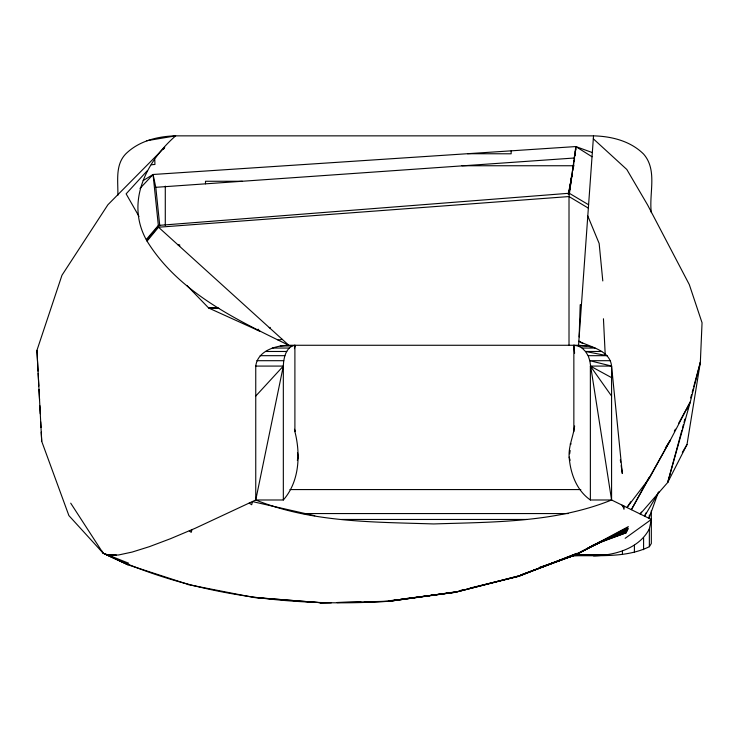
<?xml version="1.0" encoding="UTF-8"?>
<svg xmlns="http://www.w3.org/2000/svg" width="739" height="739" viewBox="0 0 739 739"><rect width="100%" height="100%" fill="white"/><g stroke="black" fill="none" stroke-linecap="round" stroke-linejoin="round"><path stroke-width="1.11" d="M205.488 183.835L205.488 181.267L242.327 181.258M270.178 328.412L270.188 327.432L269.245 327.562M574.471 161.213L574.508 155.901M258.585 330.619L258.604 329.317L256.581 329.649M179.642 246.355L179.679 244.849L178.062 244.932M579.145 336.956L580.198 304.764L581.454 304.542M573.547 167.097L573.852 160.566M283.333 499.989L283.333 366.082C283.582 358.276 285.771 346.887 294.898 345.27L294.898 431.604C300.708 454.393 299.489 481.588 283.333 499.989L255.749 499.989L195.17 528.293L170.423 538.731L149.398 546.657L132.142 552.07L118.665 554.961L108.984 555.34L103.118 553.188L70.713 503.167M571.589 555.876C597.408 555.017 625.434 558.388 649.359 546.703L649.359 528.884L651.327 519.462L611.578 499.989C555.497 522.704 493.236 521.993 433.664 523.942C374.1 521.993 311.84 522.704 255.749 499.989L255.749 366.082C257.551 350.877 275.638 345.436 288.792 345.27L578.545 345.27L593.528 135.856C611.559 136.29 630.459 141.001 643.586 154.063C657.747 170.201 648.787 193.47 651.327 212.647M582.766 343.552L578.84 341.187C590.406 347.164 609.924 350.11 611.578 366.082L611.578 499.989L590.369 499.989C576.457 490.253 570.462 473.431 569.15 457.09C568.383 446.227 573.344 436.49 574.628 425.969M572.725 170.801L573.196 165.24L571.737 176.538M571.884 174.57L571.118 181.36L571.616 177.526M571.737 174.967L569.88 187.373L571.838 174.875M649.396 515.009L648.99 518.316L658.301 492.322M294.473 348.66L294.898 345.27L294.473 347.506M593.528 135.856L175.651 135.856C145.657 162.072 125.205 203.197 147.061 241.136C178.856 292.598 236.323 319.701 288.792 345.27L158.525 227.224L153.075 174.487L575.829 146.562L592.327 152.585M592.031 156.77L575.829 146.562L569.012 196.556L569.012 345.27M569.658 453.811L570.166 450.522M641.47 512.099L640.186 514.002L667.705 482.475L687.002 444.555L700.341 362.341L702.05 322.767L689.302 284.58L647.641 205.017L626.811 169.48L593.315 138.803M571.219 179.244L568.346 193.923M255.749 499.989L283.333 366.082L255.749 366.082M568.273 194.394L570.813 183.318M568.716 193.766L569.908 188.574L568.476 194.006M568.587 193.821L569.908 188.574M297.327 460.342L298.177 457.09L297.503 452.711M623.947 509.337L624.178 506.16M681.903 430.2L667.705 482.475L690.272 402.025L700.341 362.341L693.69 386.811M682.513 427.973L683.418 424.639M684.018 422.412L684.924 419.078M687.649 409.064L688.554 405.72M690.669 397.942L691.575 394.598M692.184 392.372L693.09 389.037M192.001 529.632L191.189 532.366L189.313 530.768M103.081 553.095L68.893 515.591L41.717 441.349L36.95 350.351L61.965 275.25L107.894 204.758L164.705 147.366L163.495 149.296M645.877 512.968L644.584 516.155L659.114 491.638M648.999 477.486L631.383 509.688L670.273 440.296L690.272 402.025L678.716 423.161M674.31 431.207L675.409 429.193M682.346 452.397L687.002 444.555M649.359 546.703L651.327 543.498L651.327 510.621M630.69 501.772L626.986 507.536L649.442 478.105L670.273 440.296L665.322 447.982M593.528 555.876C614.506 555.349 638.93 548.901 649.359 528.884M147.061 241.136L158.525 227.224L569.012 196.556L588.355 208.139M146.71 240.277L158.432 226.328M146.359 239.418L158.331 225.432L569.252 193.248L588.595 204.768M147.135 170.866L126.129 193.858L138.987 216.398M255.749 396.067L283.333 366.082M139.994 188.427L153.075 174.487L155.79 187.318L159.79 226.032M625.157 538.325L651.327 519.462M143.2 180.538L153.075 174.487M539.876 567.423L575.69 554.906L628.353 526.611M575.69 554.906L627.817 527.812L581.722 551.322M579.681 552.375L574.554 554.98L628.27 528.736L590.027 546.86M146.747 140.733L175.651 135.856C157.619 136.29 138.72 141.001 125.593 154.063C114.979 165.25 118.24 181.397 117.843 195.345M587.052 548.467L627.725 529.752L606.876 538.842M597.5 542.934L604.798 539.756M592.549 545.428L627.374 530.796L605.167 539.627M469.902 588.105L519.064 576.208L517.956 576.466L576.836 553.409L519.064 576.208L455.104 592.253L406.228 598.59M517.956 576.466L576.836 554.065L520.644 575.053L576.152 554.638L539.636 567.469M594.036 544.708L626.404 532.68L597.315 543.128M460.96 590.276L464.314 589.463M278.058 340.069L282.27 339.367M286.39 345.473L288.561 345.159M393.73 600.216L397.139 599.772M400.547 599.329L403.956 598.886L400.483 599.347M390.303 600.659L398.219 599.634M406.136 598.618L409.526 598.184M411.789 597.888L455.88 592.198L519.194 575.82L455.104 592.253L455.88 592.198L388.308 601.389L337.132 602.534L360.974 601.925M579.672 320.384L580.327 320.31M151.273 164.769L154.941 164.455L154.765 159.624M155.79 187.318L574.369 158.007M217.931 307.655L208.694 308.034L186.865 285.439M571.081 555.636L608.483 554.638L608.483 555.46M364.382 601.842L389.37 601.223L456.129 591.874L388.308 601.389L389.37 601.223C292.164 607.56 191.613 595.736 103.118 553.188L102.25 551.211M574.157 554.712L608.483 554.638M461.93 165.748L573.898 165.748M280.238 345.981L291.905 345.981M578.129 345.981L587.099 345.981L595.061 348.06L582.11 348.06L578.129 345.981L573.852 345.27L573.852 431.604M272.275 348.06L289.115 348.06M265.597 351.478L286.778 351.478M601.74 351.478L585.445 351.478L582.11 348.06M260.183 355.681L284.884 355.681M588.152 355.681L607.153 355.681L585.445 351.478L588.152 355.681L589.805 360.697L611.578 499.989M256.876 360.697L283.73 360.697M610.46 360.697L589.805 360.697L611.578 366.082L622.321 473.551L621.157 465.561M611.578 366.082L590.369 366.082L590.369 499.989M570.166 443.963L571.182 443.963M289.947 489.569L580.799 489.569M303.313 513.559L568.356 513.559M341.381 519.462L526.889 519.462M467.482 153.721L511.148 153.795L511.148 150.839M219.123 308.459L208.694 308.034L260.331 331.469M106.85 554.555L116.319 555.054M252.95 597.417L321.447 602.765L253.154 597.334L187.66 584.521M578.545 345.27L587.099 345.981M314.777 515.73L252.424 501.578L251.713 504.728L249.191 503.13M188.38 584.475L127.708 564.735L104.171 553.576L127.939 564.818M108.827 555.285L128.651 563.22M611.578 377.647L590.369 366.082L611.578 396.067M622.035 505.106L623.698 507.961M587.791 216.01L599.153 243.464L602.793 280.931M569.15 457.09L570.148 460.323M294.491 429.35L294.898 431.604L294.538 429.387M620.326 459.861L620.658 462.143M573.852 345.27L574.609 353.177M622.848 505.513L622.94 506.584M575.829 146.562L576.078 149.943M36.95 350.351L38.04 371.089M38.16 373.389L38.825 386.063M39.001 389.518L39.546 399.882M39.851 405.637L40.266 413.701M40.691 421.766L40.996 427.521M41.236 432.13L41.717 441.349M603.449 318.768L605.223 354.868M575.173 151.227L575.321 155.8M643.586 537.669L643.586 549.687M634.404 545.216L634.404 552.255M622.432 550.998L622.432 554.222M165.287 186.117L165.287 225.349M331.432 602.645L320.07 602.922L331.442 602.664"/></g></svg>
